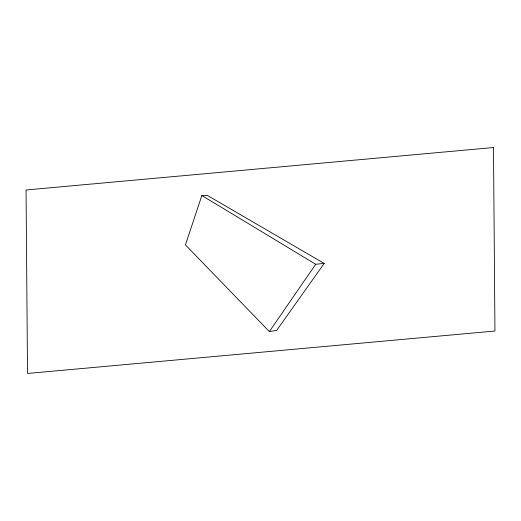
<?xml version="1.0" encoding="UTF-8"?>
<svg xmlns="http://www.w3.org/2000/svg" width="521" height="521" viewBox="0 0 521 521"><rect width="100%" height="100%" fill="white"/><g stroke="black" fill="none" stroke-linecap="round" stroke-linejoin="round"><path stroke-width="0.78" d="M201.842 195.518L185.437 244.896L269.35 331.571L276.697 330.366L324.192 263.431L207.338 195.388L201.842 195.518L315.719 264.277L324.192 263.431M269.35 331.571L315.719 264.277M493.485 147.534L26.05 189.983L27.515 373.466L494.95 331.017L493.485 147.534"/></g></svg>
